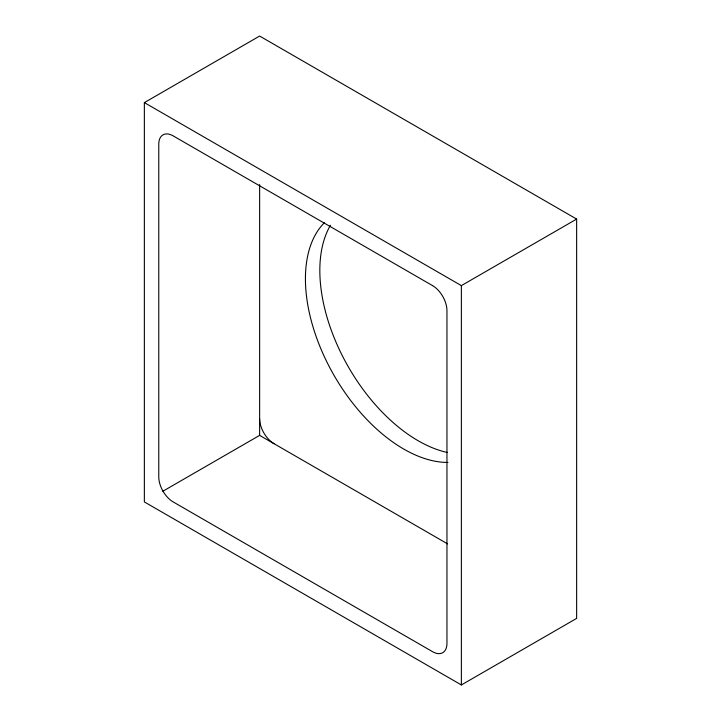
<?xml version="1.0" encoding="UTF-8"?>
<svg xmlns="http://www.w3.org/2000/svg" width="721" height="721" viewBox="0 0 721 721"><rect width="100%" height="100%" fill="white"/><g stroke="black" fill="none" stroke-linecap="round" stroke-linejoin="round"><path stroke-width="1.08" d="M144.362 102.607L259.632 36.05L576.638 219.076L576.638 618.393L461.368 684.95L144.362 501.924L144.362 102.607L461.368 285.624L576.638 219.076M162.766 491.298L259.632 435.376L447.606 543.895M461.368 285.624L461.368 684.95M259.632 184.531L259.632 435.376M447.588 452.527A139.018 80.265 60 0 1 343.142 357.31A139.018 80.265 60 0 1 330.452 225.285M274.043 443.694A20.377 11.761 60 0 1 259.632 418.739M447.975 462.449A139.018 80.265 60 0 1 328.668 365.511A139.018 80.265 60 0 1 324.504 222.6M432.546 285.624L173.175 135.881A20.377 11.761 60 0 0 158.773 144.2L158.773 476.969A20.377 11.761 60 0 0 173.175 501.924L432.546 651.676A20.377 11.761 60 0 0 446.957 643.357L446.957 310.58A20.377 11.761 60 0 0 432.546 285.624"/></g></svg>
